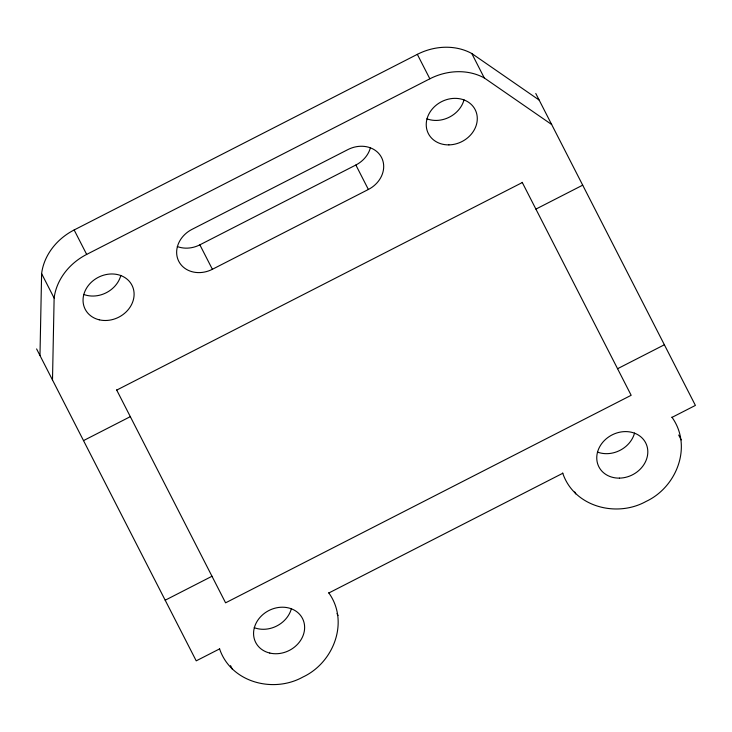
<?xml version="1.0" encoding="UTF-8"?>
<svg xmlns="http://www.w3.org/2000/svg" width="732" height="732" viewBox="0 0 732 732"><rect width="100%" height="100%" fill="white"/><g stroke="black" fill="none" stroke-linecap="round" stroke-linejoin="round"><path stroke-width="1.1" d="M39.976 355.514L41.614 273.631A56.41 48.102 -27.1 0 1 74.152 229.967L417.332 54.351A56.41 48.102 -27.1 0 1 471.783 53.509L539.155 100.074M52.494 379.963L54.131 298.08L41.614 273.631M54.131 298.08A56.41 48.102 -27.1 0 1 86.669 254.416L429.849 78.8A56.41 48.102 -27.1 0 1 484.291 77.958L551.663 124.522M177.309 246.538A26.288 22.408 -27.1 0 0 199.863 244.836L355.862 165.011A26.288 22.408 -27.1 0 0 370.429 147.708M212.381 269.294L368.37 189.469A26.288 22.408 -27.1 0 0 381.564 157.545A26.288 22.408 -27.1 0 0 347.956 149.566L191.958 229.391A26.288 22.408 -27.1 0 0 178.773 261.315A26.288 22.408 -27.1 0 0 212.381 269.294L199.863 244.836M116.727 390.092L522.3 182.543M83.521 440.6L130.314 416.654M535.897 209.114L582.699 185.159M165.194 600.213L211.996 576.258M617.57 368.718L664.372 344.772M219.627 648.872L196.222 660.85L36.6 348.917M328.814 592.993L562.807 473.256M672.003 417.386L695.4 405.409L535.778 93.476M562.679 473.018C573.915 506.873 616.463 517.954 646.109 501.411C676.862 487.045 692.765 446.053 671.875 417.139M219.499 648.634C230.736 682.489 273.274 693.57 302.929 677.027C333.682 662.661 349.585 621.669 328.695 592.755M678.683 435.028L681.19 439.923M471.783 53.509L484.291 77.958M522.181 182.295L631.167 395.289L225.584 602.829L116.598 389.845M417.332 54.351L429.849 78.8M574.712 491.941L575.718 493.899M355.862 165.011L368.37 189.469M337.004 613.581L338.01 615.539M74.152 229.967L86.669 254.416M230.534 665.598L232.529 669.515M120.844 275.433A26.288 22.408 -27.1 0 1 83.713 294.429M464.024 99.817A26.288 22.408 -27.1 0 1 426.893 118.813M291.373 608.667A26.288 22.408 -27.1 0 1 254.242 627.672M634.553 433.051A26.288 22.408 -27.1 0 1 597.422 452.056M448.899 144.881A26.288 22.408 -27.1 0 0 475.159 109.644A26.288 22.408 -27.1 0 0 431.221 110.331A26.288 22.408 -27.1 0 0 448.899 144.881M99.25 319.811A26.288 22.408 -27.1 0 0 133.819 290.833A26.288 22.408 -27.1 0 0 92.662 281.061A26.288 22.408 -27.1 0 0 99.25 319.811M269.779 653.054A26.288 22.408 -27.1 0 0 304.347 624.076A26.288 22.408 -27.1 0 0 263.181 614.304A26.288 22.408 -27.1 0 0 269.779 653.054M619.428 478.124A26.288 22.408 -27.1 0 0 645.688 442.887A26.288 22.408 -27.1 0 0 601.741 443.574A26.288 22.408 -27.1 0 0 619.428 478.124"/></g></svg>
